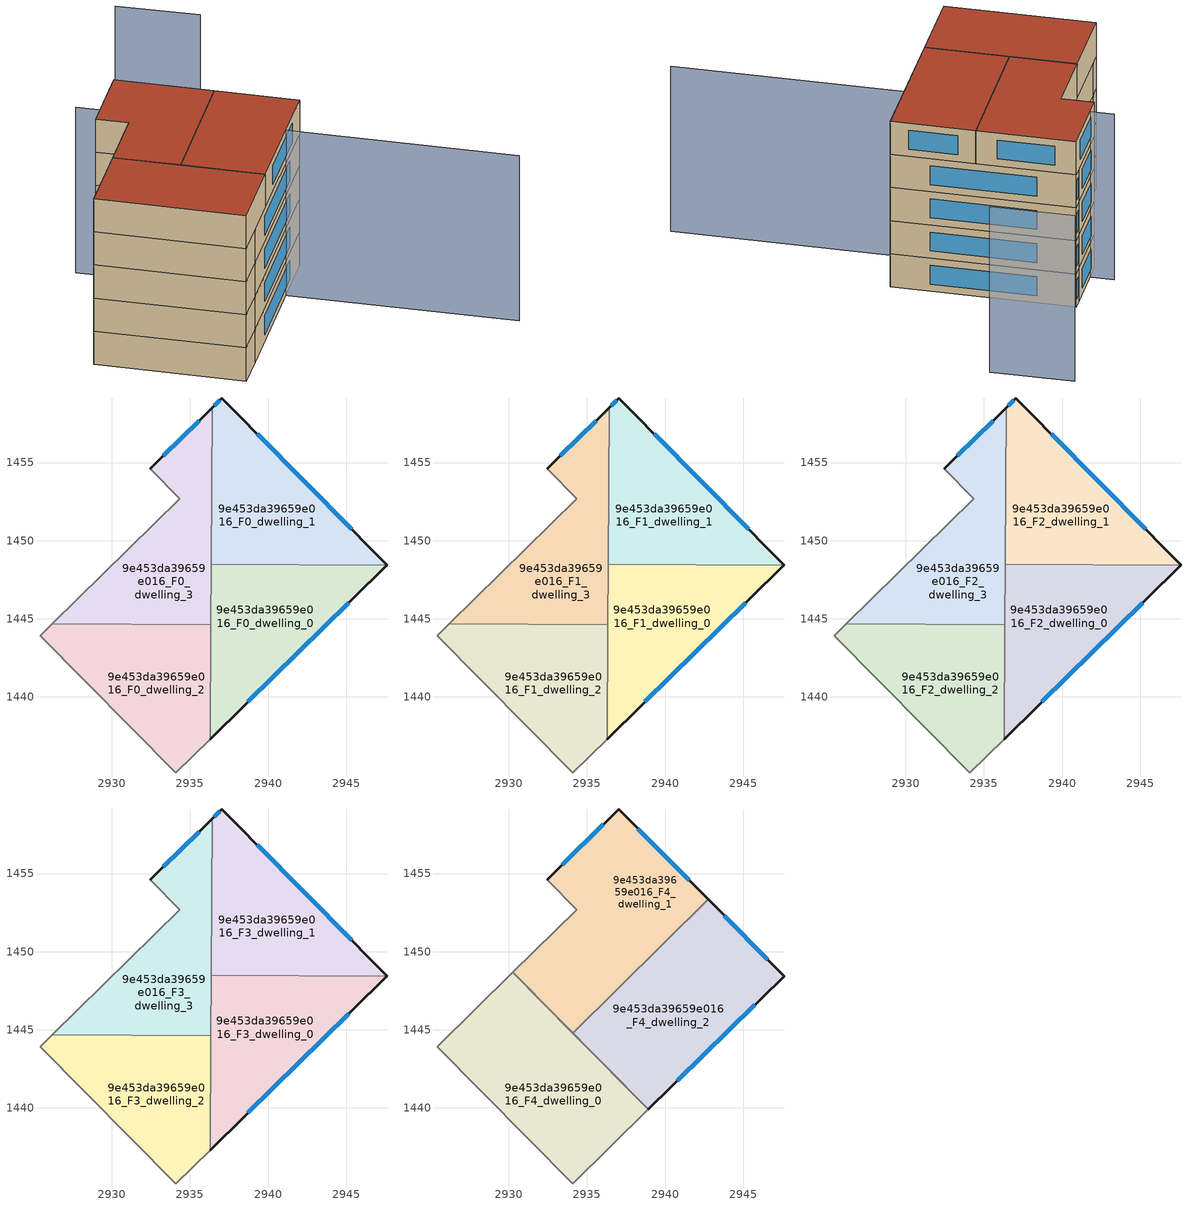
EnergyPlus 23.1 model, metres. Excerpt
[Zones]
9e453da39659e016_F0_dwelling_0
 floor ground (EU_floor_Construction): 2947.59,1448.42 2936.28,1437.3 2936.36,1448.5 z0
 wall outside (EU_wall_Construction): 2936.28,1437.3 2947.59,1448.42 z0:3
 wall to 9e453da39659e016_F0_dwelling_1 (EU_wall_Construction): 2947.59,1448.42 2936.36,1448.5 z0:3
 wall to 9e453da39659e016_F0_dwelling_3 (EU_wall_Construction): 2936.36,1448.5 2936.34,1444.61 z0:3
 wall adiabatic (EU_wall_Construction): 2936.34,1444.61 2936.28,1437.3 z0:3
 window (EU_Window_Construction): 2938.71,1439.68 2945.17,1446.04 z0.64:2.36
9e453da39659e016_F0_dwelling_1
 floor ground (EU_floor_Construction): 2937.04,1459.12 2947.61,1448.43 2947.59,1448.42 2936.36,1448.5 2936.43,1458.52 z0
 wall outside (EU_wall_Construction): 2947.59,1448.42 2947.61,1448.43 2937.04,1459.12 2936.43,1458.52 z0:3
 wall to 9e453da39659e016_F0_dwelling_3 (EU_wall_Construction): 2936.43,1458.52 2936.36,1448.5 z0:3
 window (EU_Window_Construction): 2936.91,1458.99 2936.56,1458.65 / 2945.35,1450.72 2939.3,1456.83 z0.64:2.36
9e453da39659e016_F0_dwelling_2
 floor ground (EU_floor_Construction): 2936.34,1444.61 2936.28,1437.3 2934.09,1435.14 2925.4,1443.92 2926.17,1444.68 z0
 wall adiabatic (EU_wall_Construction): 2926.17,1444.68 2925.4,1443.92 2934.09,1435.14 2936.28,1437.3 2936.34,1444.61 z0:3
 wall to 9e453da39659e016_F0_dwelling_3 (EU_wall_Construction): 2936.34,1444.61 2926.17,1444.68 z0:3
9e453da39659e016_F0_dwelling_3
 floor ground (EU_floor_Construction): 2936.43,1458.52 2936.34,1444.61 2926.17,1444.68 2934.33,1452.69 2932.44,1454.6 z0
 wall outside (EU_wall_Construction): 2936.43,1458.52 2932.44,1454.6 z0:3
 wall adiabatic (EU_wall_Construction): 2932.44,1454.6 2934.33,1452.69 2926.17,1444.68 z0:3
 window (EU_Window_Construction): 2935.58,1457.68 2933.3,1455.44 z0.64:2.36
9e453da39659e016_F1_dwelling_0
 floor to 9e453da39659e016_F0_dwelling_0 (EU_floor_Construction): 2947.59,1448.42 2936.28,1437.3 2936.36,1448.5 z3
 wall outside (EU_wall_Construction): 2936.28,1437.3 2947.59,1448.42 z3:6
 wall to 9e453da39659e016_F1_dwelling_1 (EU_wall_Construction): 2947.59,1448.42 2936.36,1448.5 z3:6
 wall to 9e453da39659e016_F1_dwelling_3 (EU_wall_Construction): 2936.36,1448.5 2936.34,1444.61 z3:6
 wall adiabatic (EU_wall_Construction): 2936.34,1444.61 2936.28,1437.3 z3:6
 window (EU_Window_Construction): 2938.71,1439.68 2945.17,1446.04 z3.64:5.36
9e453da39659e016_F1_dwelling_1
 floor to 9e453da39659e016_F0_dwelling_1 (EU_floor_Construction): 2937.04,1459.12 2947.61,1448.43 2947.59,1448.42 2936.36,1448.5 2936.43,1458.52 z3
 wall outside (EU_wall_Construction): 2947.59,1448.42 2947.61,1448.43 2937.04,1459.12 2936.43,1458.52 z3:6
 wall to 9e453da39659e016_F1_dwelling_3 (EU_wall_Construction): 2936.43,1458.52 2936.36,1448.5 z3:6
 window (EU_Window_Construction): 2936.91,1458.99 2936.56,1458.65 / 2945.35,1450.72 2939.3,1456.83 z3.64:5.36
9e453da39659e016_F1_dwelling_2
 floor to 9e453da39659e016_F0_dwelling_2 (EU_floor_Construction): 2936.34,1444.61 2936.28,1437.3 2934.08,1435.14 2925.4,1443.92 2926.17,1444.68 z3
 wall adiabatic (EU_wall_Construction): 2926.17,1444.68 2925.4,1443.92 2934.09,1435.14 2936.28,1437.3 2936.34,1444.61 z3:6
 wall to 9e453da39659e016_F1_dwelling_3 (EU_wall_Construction): 2936.34,1444.61 2926.17,1444.68 z3:6
9e453da39659e016_F1_dwelling_3
 floor to 9e453da39659e016_F0_dwelling_3 (EU_floor_Construction): 2936.43,1458.52 2936.34,1444.61 2926.17,1444.68 2934.33,1452.69 2932.44,1454.6 z3
 wall outside (EU_wall_Construction): 2936.43,1458.52 2932.44,1454.6 z3:6
 wall adiabatic (EU_wall_Construction): 2932.44,1454.6 2934.33,1452.69 2926.17,1444.68 z3:6
 window (EU_Window_Construction): 2935.58,1457.68 2933.3,1455.44 z3.64:5.36
9e453da39659e016_F2_dwelling_0
 floor to 9e453da39659e016_F1_dwelling_0 (EU_floor_Construction): 2947.59,1448.42 2936.28,1437.3 2936.36,1448.5 z6
 wall outside (EU_wall_Construction): 2936.28,1437.3 2947.59,1448.42 z6:9
 wall to 9e453da39659e016_F2_dwelling_1 (EU_wall_Construction): 2947.59,1448.42 2936.36,1448.5 z6:9
 wall to 9e453da39659e016_F2_dwelling_3 (EU_wall_Construction): 2936.36,1448.5 2936.34,1444.61 z6:9
 wall adiabatic (EU_wall_Construction): 2936.34,1444.61 2936.28,1437.3 z6:9
 window (EU_Window_Construction): 2938.71,1439.68 2945.17,1446.04 z6.64:8.36
9e453da39659e016_F2_dwelling_1
 floor to 9e453da39659e016_F1_dwelling_1 (EU_floor_Construction): 2937.04,1459.12 2947.61,1448.43 2947.59,1448.42 2936.36,1448.5 2936.43,1458.52 z6
 wall outside (EU_wall_Construction): 2947.59,1448.42 2947.61,1448.43 2937.04,1459.12 2936.43,1458.52 z6:9
 wall to 9e453da39659e016_F2_dwelling_3 (EU_wall_Construction): 2936.43,1458.52 2936.36,1448.5 z6:9
 window (EU_Window_Construction): 2936.91,1458.99 2936.56,1458.65 / 2945.35,1450.72 2939.3,1456.83 z6.64:8.36
9e453da39659e016_F2_dwelling_2
 floor to 9e453da39659e016_F1_dwelling_2 (EU_floor_Construction): 2936.34,1444.61 2936.28,1437.3 2934.08,1435.14 2925.4,1443.92 2926.17,1444.68 z6
 wall adiabatic (EU_wall_Construction): 2926.17,1444.68 2925.4,1443.92 2934.09,1435.14 2936.28,1437.3 2936.34,1444.61 z6:9
 wall to 9e453da39659e016_F2_dwelling_3 (EU_wall_Construction): 2936.34,1444.61 2926.17,1444.68 z6:9
9e453da39659e016_F2_dwelling_3
 floor to 9e453da39659e016_F1_dwelling_3 (EU_floor_Construction): 2936.43,1458.52 2936.34,1444.61 2926.17,1444.68 2934.33,1452.69 2932.44,1454.6 z6
 wall outside (EU_wall_Construction): 2936.43,1458.52 2932.44,1454.6 z6:9
 wall adiabatic (EU_wall_Construction): 2932.44,1454.6 2934.33,1452.69 2926.17,1444.68 z6:9
 window (EU_Window_Construction): 2935.58,1457.68 2933.3,1455.44 z6.64:8.36
9e453da39659e016_F3_dwelling_0
 floor to 9e453da39659e016_F2_dwelling_0 (EU_floor_Construction): 2947.59,1448.42 2936.28,1437.3 2936.36,1448.5 z9
 wall outside (EU_wall_Construction): 2936.28,1437.3 2947.59,1448.42 z9:12
 wall to 9e453da39659e016_F3_dwelling_1 (EU_wall_Construction): 2947.59,1448.42 2936.36,1448.5 z9:12
 wall to 9e453da39659e016_F3_dwelling_3 (EU_wall_Construction): 2936.36,1448.5 2936.34,1444.61 z9:12
 wall adiabatic (EU_wall_Construction): 2936.34,1444.61 2936.28,1437.3 z9:12
 window (EU_Window_Construction): 2938.71,1439.68 2945.17,1446.04 z9.64:11.36
9e453da39659e016_F3_dwelling_1
 floor to 9e453da39659e016_F2_dwelling_1 (EU_floor_Construction): 2937.04,1459.12 2947.61,1448.43 2947.59,1448.42 2936.36,1448.5 2936.43,1458.52 z9
 wall outside (EU_wall_Construction): 2947.59,1448.42 2947.61,1448.43 2937.04,1459.12 2936.43,1458.52 z9:12
 wall to 9e453da39659e016_F3_dwelling_3 (EU_wall_Construction): 2936.43,1458.52 2936.36,1448.5 z9:12
 window (EU_Window_Construction): 2936.91,1458.99 2936.56,1458.65 / 2945.35,1450.72 2939.3,1456.83 z9.64:11.36
9e453da39659e016_F3_dwelling_2
 floor to 9e453da39659e016_F2_dwelling_2 (EU_floor_Construction): 2936.34,1444.61 2936.28,1437.3 2934.08,1435.14 2925.4,1443.92 2926.17,1444.68 z9
 wall adiabatic (EU_wall_Construction): 2926.17,1444.68 2925.4,1443.92 2934.09,1435.14 2936.28,1437.3 2936.34,1444.61 z9:12
 wall to 9e453da39659e016_F3_dwelling_3 (EU_wall_Construction): 2936.34,1444.61 2926.17,1444.68 z9:12
9e453da39659e016_F3_dwelling_3
 floor to 9e453da39659e016_F2_dwelling_3 (EU_floor_Construction): 2936.43,1458.52 2936.34,1444.61 2926.17,1444.68 2934.33,1452.69 2932.44,1454.6 z9
 wall outside (EU_wall_Construction): 2936.43,1458.52 2932.44,1454.6 z9:12
 wall adiabatic (EU_wall_Construction): 2932.44,1454.6 2934.33,1452.69 2926.17,1444.68 z9:12
 window (EU_Window_Construction): 2935.58,1457.68 2933.3,1455.44 z9.64:11.36
9e453da39659e016_F4_dwelling_0
 floor to 9e453da39659e016_F3_dwelling_0 (EU_floor_Construction): 2936.32,1442.53 2938.93,1439.9 2936.28,1437.31 z12
 floor to 9e453da39659e016_F3_dwelling_2 (EU_floor_Construction): 2934.25,1444.62 2936.32,1442.53 2936.28,1437.31 2934.09,1435.15 2925.4,1443.92 2926.17,1444.68 z12
 floor to 9e453da39659e016_F3_dwelling_3 (EU_floor_Construction): 2930.24,1448.68 2934.25,1444.62 2926.17,1444.68 z12
 wall adiabatic (EU_wall_Construction): 2938.93,1439.9 2930.24,1448.68 2925.4,1443.92 2934.09,1435.14 2938.93,1439.9 z12:15
 roof outside (EU_roof_Construction): 2938.93,1439.9 2930.24,1448.68 2925.4,1443.92 2934.09,1435.14 z15
9e453da39659e016_F4_dwelling_1
 floor to 9e453da39659e016_F3_dwelling_0 (EU_floor_Construction): 2937.85,1448.49 2936.35,1447.01 2936.36,1448.5 z12
 floor to 9e453da39659e016_F3_dwelling_1 (EU_floor_Construction): 2937.04,1459.12 2942.75,1453.34 2937.85,1448.49 2936.36,1448.5 2936.43,1458.52 z12
 floor to 9e453da39659e016_F3_dwelling_3 (EU_floor_Construction): 2934.33,1452.69 2936.36,1448.5 2936.35,1447.01 2934.1,1444.78 2930.24,1448.68 z12; 2936.43,1458.52 2936.36,1448.5 2934.33,1452.69 2932.44,1454.6 z12
 wall outside (EU_wall_Construction): 2942.76,1453.34 2937.04,1459.12 2932.44,1454.6 z12:15
 wall adiabatic (EU_wall_Construction): 2932.44,1454.6 2934.33,1452.69 2930.24,1448.68 2934.1,1444.78 z12:15
 wall to 9e453da39659e016_F4_dwelling_2 (EU_wall_Construction): 2934.1,1444.78 2942.75,1453.34 z12:15
 window (EU_Window_Construction): 2936.05,1458.15 2933.43,1455.57 / 2941.53,1454.58 2938.26,1457.88 z12.64:14.36
 roof outside (EU_roof_Construction): 2942.76,1453.34 2937.04,1459.12 2932.44,1454.6 2934.33,1452.69 2930.24,1448.68 2934.1,1444.78 z15
9e453da39659e016_F4_dwelling_2
 floor to 9e453da39659e016_F3_dwelling_0 (EU_floor_Construction): 2947.59,1448.42 2938.93,1439.9 2936.34,1444.61 2936.35,1447.01 2937.85,1448.49 z12; 2936.34,1444.61 2938.93,1439.9 2936.32,1442.53 z12
 floor to 9e453da39659e016_F3_dwelling_1 (EU_floor_Construction): 2942.75,1453.34 2947.61,1448.43 2947.59,1448.42 2937.85,1448.49 z12
 floor to 9e453da39659e016_F3_dwelling_3 (EU_floor_Construction): 2936.35,1447.01 2936.34,1444.61 2934.1,1444.78 z12; 2936.34,1444.61 2934.25,1444.62 2934.1,1444.78 z12
 floor to 9e453da39659e016_F3_dwelling_2 (EU_floor_Construction): 2936.34,1444.61 2936.32,1442.53 2934.25,1444.62 z12
 wall outside (EU_wall_Construction): 2938.93,1439.9 2947.61,1448.43 2942.76,1453.34 z12:15
 wall adiabatic (EU_wall_Construction): 2934.1,1444.78 2938.93,1439.9 z12:15
 window (EU_Window_Construction): 2946.57,1449.48 2943.8,1452.29 / 2940.79,1441.73 2945.75,1446.6 z12.64:14.36
 roof outside (EU_roof_Construction): 2947.61,1448.43 2942.76,1453.34 2934.1,1444.78 2938.93,1439.9 z15
shading: 2948.44,1464.21 2943.56,1469.02 / 2932.16,1457.05 2957.4,1431.6 z0:15
[Building]
EU S2 Campaign: North Axis=0; Terrain=City; Solar Distribution=FullExterior
[Site:Location]
Yerevan-Zvartnots.Intl.AP: Latitude=40.15; Longitude=44.383; Time Zone=4; Elevation=854
[SizingPeriod:WeatherFileDays]
AnnualSizingPeriod: Begin Month=1; Begin Day of Month=1; End Month=12; End Day of Month=31; Day of Week for Start Day=Monday; Use Weather File Daylight Saving Period=No; Use Weather File Rain and Snow Indicators=No
[MATERIAL]
EU_InternalMass_Material: Roughness=MediumRough; Thickness=0.1; Conductivity=1; Density=1800; Specific Heat=900; Thermal Absorptance=0.9; Solar Absorptance=0.7; Visible Absorptance=0.7
[MATERIAL:NOMASS] Roughness=MediumRough; Thermal Absorptance=0.9; Solar Absorptance=0.7; Visible Absorptance=0.7
Name | Thermal Resistance
EU_wall_NoMass | 1.05043
EU_roof_NoMass | 1.45357
EU_floor_NoMass | 0.478065
[WINDOWMATERIAL:SIMPLEGLAZINGSYSTEM]
EU_Window_SimpleGlazing: UFactor=2.5566; Solar Heat Gain Coefficient=0.75; Visible Transmittance=0.75
[CONSTRUCTION]
EU_wall_Construction: EU_wall_NoMass
EU_roof_Construction: EU_roof_NoMass
EU_floor_Construction: EU_floor_NoMass
EU_Window_Construction: EU_Window_SimpleGlazing
EU_InternalMass_Construction: EU_InternalMass_Material
[ZONE] Type=1; Multiplier=1; Ceiling Height=autocalculate; Floor Area=autocalculate; Part of Total Floor Area=Yes
Name | Volume
9e453da39659e016_F0_dwelling_0; 9e453da39659e016_F1_dwelling_0; 9e453da39659e016_F2_dwelling_0; 9e453da39659e016_F3_dwelling_0 | 188.522
9e453da39659e016_F4_dwelling_0 | 251.365
9e453da39659e016_F0_dwelling_1; 9e453da39659e016_F1_dwelling_1; 9e453da39659e016_F2_dwelling_1; 9e453da39659e016_F3_dwelling_1; 9e453da39659e016_F0_dwelling_2; 9e453da39659e016_F1_dwelling_2; 9e453da39659e016_F2_dwelling_2; 9e453da39659e016_F3_dwelling_2 | 188.525
9e453da39659e016_F4_dwelling_1 | 251.361
9e453da39659e016_F4_dwelling_2 | 251.344
9e453da39659e016_F0_dwelling_3; 9e453da39659e016_F1_dwelling_3; 9e453da39659e016_F2_dwelling_3; 9e453da39659e016_F3_dwelling_3 | 188.518
[INTERNALMASS] Construction=EU_InternalMass_Construction
Name | Zone or ZoneList | Surface Area
9e453da39659e016_F0_dwelling_0_EU_InternalMass | 9e453da39659e016_F0_dwelling_0 | 62.8407
9e453da39659e016_F0_dwelling_1_EU_InternalMass | 9e453da39659e016_F0_dwelling_1 | 62.8417
9e453da39659e016_F0_dwelling_2_EU_InternalMass | 9e453da39659e016_F0_dwelling_2 | 62.8418
9e453da39659e016_F0_dwelling_3_EU_InternalMass | 9e453da39659e016_F0_dwelling_3 | 62.8392
9e453da39659e016_F1_dwelling_0_EU_InternalMass | 9e453da39659e016_F1_dwelling_0 | 62.8407
9e453da39659e016_F1_dwelling_1_EU_InternalMass | 9e453da39659e016_F1_dwelling_1 | 62.8417
9e453da39659e016_F1_dwelling_2_EU_InternalMass | 9e453da39659e016_F1_dwelling_2 | 62.8418
9e453da39659e016_F1_dwelling_3_EU_InternalMass | 9e453da39659e016_F1_dwelling_3 | 62.8392
9e453da39659e016_F2_dwelling_0_EU_InternalMass | 9e453da39659e016_F2_dwelling_0 | 62.8407
9e453da39659e016_F2_dwelling_1_EU_InternalMass | 9e453da39659e016_F2_dwelling_1 | 62.8417
9e453da39659e016_F2_dwelling_2_EU_InternalMass | 9e453da39659e016_F2_dwelling_2 | 62.8418
9e453da39659e016_F2_dwelling_3_EU_InternalMass | 9e453da39659e016_F2_dwelling_3 | 62.8392
9e453da39659e016_F3_dwelling_0_EU_InternalMass | 9e453da39659e016_F3_dwelling_0 | 62.8407
9e453da39659e016_F3_dwelling_1_EU_InternalMass | 9e453da39659e016_F3_dwelling_1 | 62.8417
9e453da39659e016_F3_dwelling_2_EU_InternalMass | 9e453da39659e016_F3_dwelling_2 | 62.8418
9e453da39659e016_F3_dwelling_3_EU_InternalMass | 9e453da39659e016_F3_dwelling_3 | 62.8392
9e453da39659e016_F4_dwelling_0_EU_InternalMass | 9e453da39659e016_F4_dwelling_0 | 83.7907
9e453da39659e016_F4_dwelling_1_EU_InternalMass | 9e453da39659e016_F4_dwelling_1 | 83.7909
9e453da39659e016_F4_dwelling_2_EU_InternalMass | 9e453da39659e016_F4_dwelling_2 | 83.789
[OTHEREQUIPMENT] Fuel Type=Electricity; Design Level Calculation Method=Watts/Area; Power per Zone Floor Area=1; Fraction Latent=0; Fraction Radiant=0; Fraction Lost=0; Carbon Dioxide Generation Rate=0; EndUse Subcategory=EU_Step8_InternalGains
Name | Zone or ZoneList or Space or SpaceList | Schedule
EU_Step8_InternalGain_9e453da39659e016_F0_dwelling_0_f000 | 9e453da39659e016_F0_dwelling_0 | EU_Step8_GainSchedule_9e453da39659e016_F0_dwelling_0_f000
EU_Step8_InternalGain_9e453da39659e016_F0_dwelling_1_f000 | 9e453da39659e016_F0_dwelling_1 | EU_Step8_GainSchedule_9e453da39659e016_F0_dwelling_1_f000
EU_Step8_InternalGain_9e453da39659e016_F0_dwelling_2_f000 | 9e453da39659e016_F0_dwelling_2 | EU_Step8_GainSchedule_9e453da39659e016_F0_dwelling_2_f000
EU_Step8_InternalGain_9e453da39659e016_F0_dwelling_3_f000 | 9e453da39659e016_F0_dwelling_3 | EU_Step8_GainSchedule_9e453da39659e016_F0_dwelling_3_f000
EU_Step8_InternalGain_9e453da39659e016_F1_dwelling_0_f000 | 9e453da39659e016_F1_dwelling_0 | EU_Step8_GainSchedule_9e453da39659e016_F1_dwelling_0_f000
EU_Step8_InternalGain_9e453da39659e016_F1_dwelling_1_f000 | 9e453da39659e016_F1_dwelling_1 | EU_Step8_GainSchedule_9e453da39659e016_F1_dwelling_1_f000
EU_Step8_InternalGain_9e453da39659e016_F1_dwelling_2_f000 | 9e453da39659e016_F1_dwelling_2 | EU_Step8_GainSchedule_9e453da39659e016_F1_dwelling_2_f000
EU_Step8_InternalGain_9e453da39659e016_F1_dwelling_3_f000 | 9e453da39659e016_F1_dwelling_3 | EU_Step8_GainSchedule_9e453da39659e016_F1_dwelling_3_f000
EU_Step8_InternalGain_9e453da39659e016_F2_dwelling_0_f000 | 9e453da39659e016_F2_dwelling_0 | EU_Step8_GainSchedule_9e453da39659e016_F2_dwelling_0_f000
EU_Step8_InternalGain_9e453da39659e016_F2_dwelling_1_f000 | 9e453da39659e016_F2_dwelling_1 | EU_Step8_GainSchedule_9e453da39659e016_F2_dwelling_1_f000
EU_Step8_InternalGain_9e453da39659e016_F2_dwelling_2_f000 | 9e453da39659e016_F2_dwelling_2 | EU_Step8_GainSchedule_9e453da39659e016_F2_dwelling_2_f000
EU_Step8_InternalGain_9e453da39659e016_F2_dwelling_3_f000 | 9e453da39659e016_F2_dwelling_3 | EU_Step8_GainSchedule_9e453da39659e016_F2_dwelling_3_f000
EU_Step8_InternalGain_9e453da39659e016_F3_dwelling_0_f000 | 9e453da39659e016_F3_dwelling_0 | EU_Step8_GainSchedule_9e453da39659e016_F3_dwelling_0_f000
EU_Step8_InternalGain_9e453da39659e016_F3_dwelling_1_f000 | 9e453da39659e016_F3_dwelling_1 | EU_Step8_GainSchedule_9e453da39659e016_F3_dwelling_1_f000
EU_Step8_InternalGain_9e453da39659e016_F3_dwelling_2_f000 | 9e453da39659e016_F3_dwelling_2 | EU_Step8_GainSchedule_9e453da39659e016_F3_dwelling_2_f000
EU_Step8_InternalGain_9e453da39659e016_F3_dwelling_3_f000 | 9e453da39659e016_F3_dwelling_3 | EU_Step8_GainSchedule_9e453da39659e016_F3_dwelling_3_f000
EU_Step8_InternalGain_9e453da39659e016_F4_dwelling_0_f000 | 9e453da39659e016_F4_dwelling_0 | EU_Step8_GainSchedule_9e453da39659e016_F4_dwelling_0_f000
EU_Step8_InternalGain_9e453da39659e016_F4_dwelling_1_f000 | 9e453da39659e016_F4_dwelling_1 | EU_Step8_GainSchedule_9e453da39659e016_F4_dwelling_1_f000
EU_Step8_InternalGain_9e453da39659e016_F4_dwelling_2_f000 | 9e453da39659e016_F4_dwelling_2 | EU_Step8_GainSchedule_9e453da39659e016_F4_dwelling_2_f000
[ZONEVENTILATION:DESIGNFLOWRATE] Schedule=EU_AlwaysOn; Design Flow Rate Calculation Method=AirChanges/Hour; Air Changes per Hour=0.557805; Ventilation Type=Natural; Fan Pressure Rise=0; Fan Total Efficiency=1; Constant Term Coefficient=1; Temperature Term Coefficient=0; Velocity Term Coefficient=0; Velocity Squared Term Coefficient=0; Minimum Indoor Temperature=-100; Maximum Indoor Temperature=100; Delta Temperature=-100; Minimum Outdoor Temperature=-100; Maximum Outdoor Temperature=100; Maximum Wind Speed=40
Name | Zone or ZoneList or Space or SpaceList
EU_ConstantAir_9e453da39659e016_F0_dwelling_0 | 9e453da39659e016_F0_dwelling_0
EU_ConstantAir_9e453da39659e016_F0_dwelling_1 | 9e453da39659e016_F0_dwelling_1
EU_ConstantAir_9e453da39659e016_F0_dwelling_2 | 9e453da39659e016_F0_dwelling_2
EU_ConstantAir_9e453da39659e016_F0_dwelling_3 | 9e453da39659e016_F0_dwelling_3
EU_ConstantAir_9e453da39659e016_F1_dwelling_0 | 9e453da39659e016_F1_dwelling_0
EU_ConstantAir_9e453da39659e016_F1_dwelling_1 | 9e453da39659e016_F1_dwelling_1
EU_ConstantAir_9e453da39659e016_F1_dwelling_2 | 9e453da39659e016_F1_dwelling_2
EU_ConstantAir_9e453da39659e016_F1_dwelling_3 | 9e453da39659e016_F1_dwelling_3
EU_ConstantAir_9e453da39659e016_F2_dwelling_0 | 9e453da39659e016_F2_dwelling_0
EU_ConstantAir_9e453da39659e016_F2_dwelling_1 | 9e453da39659e016_F2_dwelling_1
EU_ConstantAir_9e453da39659e016_F2_dwelling_2 | 9e453da39659e016_F2_dwelling_2
EU_ConstantAir_9e453da39659e016_F2_dwelling_3 | 9e453da39659e016_F2_dwelling_3
EU_ConstantAir_9e453da39659e016_F3_dwelling_0 | 9e453da39659e016_F3_dwelling_0
EU_ConstantAir_9e453da39659e016_F3_dwelling_1 | 9e453da39659e016_F3_dwelling_1
EU_ConstantAir_9e453da39659e016_F3_dwelling_2 | 9e453da39659e016_F3_dwelling_2
EU_ConstantAir_9e453da39659e016_F3_dwelling_3 | 9e453da39659e016_F3_dwelling_3
EU_ConstantAir_9e453da39659e016_F4_dwelling_0 | 9e453da39659e016_F4_dwelling_0
EU_ConstantAir_9e453da39659e016_F4_dwelling_1 | 9e453da39659e016_F4_dwelling_1
EU_ConstantAir_9e453da39659e016_F4_dwelling_2 | 9e453da39659e016_F4_dwelling_2
[HVACTEMPLATE:THERMOSTAT] Constant Heating Setpoint=20; Constant Cooling Setpoint=50
EU_HeatOnly_9e453da39659e016_F0_dwelling_0; EU_HeatOnly_9e453da39659e016_F0_dwelling_1; EU_HeatOnly_9e453da39659e016_F0_dwelling_2; EU_HeatOnly_9e453da39659e016_F0_dwelling_3; EU_HeatOnly_9e453da39659e016_F1_dwelling_0; EU_HeatOnly_9e453da39659e016_F1_dwelling_1; EU_HeatOnly_9e453da39659e016_F1_dwelling_2; EU_HeatOnly_9e453da39659e016_F1_dwelling_3; EU_HeatOnly_9e453da39659e016_F2_dwelling_0; EU_HeatOnly_9e453da39659e016_F2_dwelling_1; EU_HeatOnly_9e453da39659e016_F2_dwelling_2; EU_HeatOnly_9e453da39659e016_F2_dwelling_3; EU_HeatOnly_9e453da39659e016_F3_dwelling_0; EU_HeatOnly_9e453da39659e016_F3_dwelling_1; EU_HeatOnly_9e453da39659e016_F3_dwelling_2; EU_HeatOnly_9e453da39659e016_F3_dwelling_3; EU_HeatOnly_9e453da39659e016_F4_dwelling_0; EU_HeatOnly_9e453da39659e016_F4_dwelling_1; EU_HeatOnly_9e453da39659e016_F4_dwelling_2
[HVACTEMPLATE:ZONE:IDEALLOADSAIRSYSTEM] System Availability Schedule=EU_AlwaysOn; Maximum Heating Supply Air Temperature=50; Minimum Cooling Supply Air Temperature=13; Maximum Heating Supply Air Humidity Ratio=0.0156; Minimum Cooling Supply Air Humidity Ratio=0.0077; Heating Limit=NoLimit; Cooling Limit=NoLimit; Heating Availability Schedule=EU_AlwaysOn; Cooling Availability Schedule=EU_CoolingOff; Dehumidification Control Type=ConstantSensibleHeatRatio; Cooling Sensible Heat Ratio=0.7; Dehumidification Setpoint=60; Humidification Control Type=None; Humidification Setpoint=30; Outdoor Air Method=None; Outdoor Air Flow Rate per Person=0.00944; Outdoor Air Flow Rate per Zone Floor Area=0; Outdoor Air Flow Rate per Zone=0; Demand Controlled Ventilation Type=None; Outdoor Air Economizer Type=NoEconomizer; Heat Recovery Type=None; Sensible Heat Recovery Effectiveness=0.7; Latent Heat Recovery Effectiveness=0.65
Name | Template Thermostat
9e453da39659e016_F0_dwelling_0 | EU_HeatOnly_9e453da39659e016_F0_dwelling_0
9e453da39659e016_F0_dwelling_1 | EU_HeatOnly_9e453da39659e016_F0_dwelling_1
9e453da39659e016_F0_dwelling_2 | EU_HeatOnly_9e453da39659e016_F0_dwelling_2
9e453da39659e016_F0_dwelling_3 | EU_HeatOnly_9e453da39659e016_F0_dwelling_3
9e453da39659e016_F1_dwelling_0 | EU_HeatOnly_9e453da39659e016_F1_dwelling_0
9e453da39659e016_F1_dwelling_1 | EU_HeatOnly_9e453da39659e016_F1_dwelling_1
9e453da39659e016_F1_dwelling_2 | EU_HeatOnly_9e453da39659e016_F1_dwelling_2
9e453da39659e016_F1_dwelling_3 | EU_HeatOnly_9e453da39659e016_F1_dwelling_3
9e453da39659e016_F2_dwelling_0 | EU_HeatOnly_9e453da39659e016_F2_dwelling_0
9e453da39659e016_F2_dwelling_1 | EU_HeatOnly_9e453da39659e016_F2_dwelling_1
9e453da39659e016_F2_dwelling_2 | EU_HeatOnly_9e453da39659e016_F2_dwelling_2
9e453da39659e016_F2_dwelling_3 | EU_HeatOnly_9e453da39659e016_F2_dwelling_3
9e453da39659e016_F3_dwelling_0 | EU_HeatOnly_9e453da39659e016_F3_dwelling_0
9e453da39659e016_F3_dwelling_1 | EU_HeatOnly_9e453da39659e016_F3_dwelling_1
9e453da39659e016_F3_dwelling_2 | EU_HeatOnly_9e453da39659e016_F3_dwelling_2
9e453da39659e016_F3_dwelling_3 | EU_HeatOnly_9e453da39659e016_F3_dwelling_3
9e453da39659e016_F4_dwelling_0 | EU_HeatOnly_9e453da39659e016_F4_dwelling_0
9e453da39659e016_F4_dwelling_1 | EU_HeatOnly_9e453da39659e016_F4_dwelling_1
9e453da39659e016_F4_dwelling_2 | EU_HeatOnly_9e453da39659e016_F4_dwelling_2
[SIZING:ZONE] Zone Cooling Design Supply Air Temperature Input Method=SupplyAirTemperature; Zone Cooling Design Supply Air Temperature=13; Zone Heating Design Supply Air Temperature Input Method=SupplyAirTemperature; Zone Heating Design Supply Air Temperature=50; Zone Cooling Design Supply Air Humidity Ratio=0.008; Zone Heating Design Supply Air Humidity Ratio=0.008; Cooling Design Air Flow Method=DesignDay; Cooling Design Air Flow Rate=0; Cooling Minimum Air Flow per Zone Floor Area=0.000762; Cooling Minimum Air Flow=0; Cooling Minimum Air Flow Fraction=0.2; Heating Design Air Flow Method=DesignDay; Heating Design Air Flow Rate=0; Heating Maximum Air Flow per Zone Floor Area=0.002032; Heating Maximum Air Flow=0.141576; Heating Maximum Air Flow Fraction=0.3; Account for Dedicated Outdoor Air System=No; Dedicated Outdoor Air System Control Strategy=NeutralSupplyAir; Dedicated Outdoor Air Low Setpoint Temperature for Design=autosize; Dedicated Outdoor Air High Setpoint Temperature for Design=autosize; Zone Load Sizing Method=Sensible Load Only No Latent Load; Zone Latent Cooling Design Supply Air Humidity Ratio Input Method=HumidityRatioDifference; Zone Cooling Design Supply Air Humidity Ratio Difference=0.005; Zone Latent Heating Design Supply Air Humidity Ratio Input Method=HumidityRatioDifference; Zone Humidification Design Supply Air Humidity Ratio Difference=0.005
9e453da39659e016_F0_dwelling_0; 9e453da39659e016_F0_dwelling_1; 9e453da39659e016_F0_dwelling_2; 9e453da39659e016_F0_dwelling_3; 9e453da39659e016_F1_dwelling_0; 9e453da39659e016_F1_dwelling_1; 9e453da39659e016_F1_dwelling_2; 9e453da39659e016_F1_dwelling_3; 9e453da39659e016_F2_dwelling_0; 9e453da39659e016_F2_dwelling_1; 9e453da39659e016_F2_dwelling_2; 9e453da39659e016_F2_dwelling_3; 9e453da39659e016_F3_dwelling_0; 9e453da39659e016_F3_dwelling_1; 9e453da39659e016_F3_dwelling_2; 9e453da39659e016_F3_dwelling_3; 9e453da39659e016_F4_dwelling_0; 9e453da39659e016_F4_dwelling_1; 9e453da39659e016_F4_dwelling_2
[SCHEDULE:CONSTANT]
Name | Hourly Value
EU_AlwaysOn | 1
EU_CoolingOff | 0
[SCHEDULE:FILE] Column Number=1; Rows to Skip at Top=0; Number of Hours of Data=8760; Column Separator=Comma; Interpolate to Timestep=No; Minutes per Item=60; Adjust Schedule for Daylight Savings=Yes
Name | File
EU_Step8_GainSchedule_9e453da39659e016_F0_dwelling_0_f000 | ../../schedules/9e453da39659e016/9e453da39659e016_F0_dwelling_0_f000_gain.csv
EU_Step8_GainSchedule_9e453da39659e016_F0_dwelling_1_f000 | ../../schedules/9e453da39659e016/9e453da39659e016_F0_dwelling_1_f000_gain.csv
EU_Step8_GainSchedule_9e453da39659e016_F0_dwelling_2_f000 | ../../schedules/9e453da39659e016/9e453da39659e016_F0_dwelling_2_f000_gain.csv
EU_Step8_GainSchedule_9e453da39659e016_F0_dwelling_3_f000 | ../../schedules/9e453da39659e016/9e453da39659e016_F0_dwelling_3_f000_gain.csv
EU_Step8_GainSchedule_9e453da39659e016_F1_dwelling_0_f000 | ../../schedules/9e453da39659e016/9e453da39659e016_F1_dwelling_0_f000_gain.csv
EU_Step8_GainSchedule_9e453da39659e016_F1_dwelling_1_f000 | ../../schedules/9e453da39659e016/9e453da39659e016_F1_dwelling_1_f000_gain.csv
EU_Step8_GainSchedule_9e453da39659e016_F1_dwelling_2_f000 | ../../schedules/9e453da39659e016/9e453da39659e016_F1_dwelling_2_f000_gain.csv
EU_Step8_GainSchedule_9e453da39659e016_F1_dwelling_3_f000 | ../../schedules/9e453da39659e016/9e453da39659e016_F1_dwelling_3_f000_gain.csv
EU_Step8_GainSchedule_9e453da39659e016_F2_dwelling_0_f000 | ../../schedules/9e453da39659e016/9e453da39659e016_F2_dwelling_0_f000_gain.csv
EU_Step8_GainSchedule_9e453da39659e016_F2_dwelling_1_f000 | ../../schedules/9e453da39659e016/9e453da39659e016_F2_dwelling_1_f000_gain.csv
EU_Step8_GainSchedule_9e453da39659e016_F2_dwelling_2_f000 | ../../schedules/9e453da39659e016/9e453da39659e016_F2_dwelling_2_f000_gain.csv
EU_Step8_GainSchedule_9e453da39659e016_F2_dwelling_3_f000 | ../../schedules/9e453da39659e016/9e453da39659e016_F2_dwelling_3_f000_gain.csv
EU_Step8_GainSchedule_9e453da39659e016_F3_dwelling_0_f000 | ../../schedules/9e453da39659e016/9e453da39659e016_F3_dwelling_0_f000_gain.csv
EU_Step8_GainSchedule_9e453da39659e016_F3_dwelling_1_f000 | ../../schedules/9e453da39659e016/9e453da39659e016_F3_dwelling_1_f000_gain.csv
EU_Step8_GainSchedule_9e453da39659e016_F3_dwelling_2_f000 | ../../schedules/9e453da39659e016/9e453da39659e016_F3_dwelling_2_f000_gain.csv
EU_Step8_GainSchedule_9e453da39659e016_F3_dwelling_3_f000 | ../../schedules/9e453da39659e016/9e453da39659e016_F3_dwelling_3_f000_gain.csv
EU_Step8_GainSchedule_9e453da39659e016_F4_dwelling_0_f000 | ../../schedules/9e453da39659e016/9e453da39659e016_F4_dwelling_0_f000_gain.csv
EU_Step8_GainSchedule_9e453da39659e016_F4_dwelling_1_f000 | ../../schedules/9e453da39659e016/9e453da39659e016_F4_dwelling_1_f000_gain.csv
EU_Step8_GainSchedule_9e453da39659e016_F4_dwelling_2_f000 | ../../schedules/9e453da39659e016/9e453da39659e016_F4_dwelling_2_f000_gain.csv
